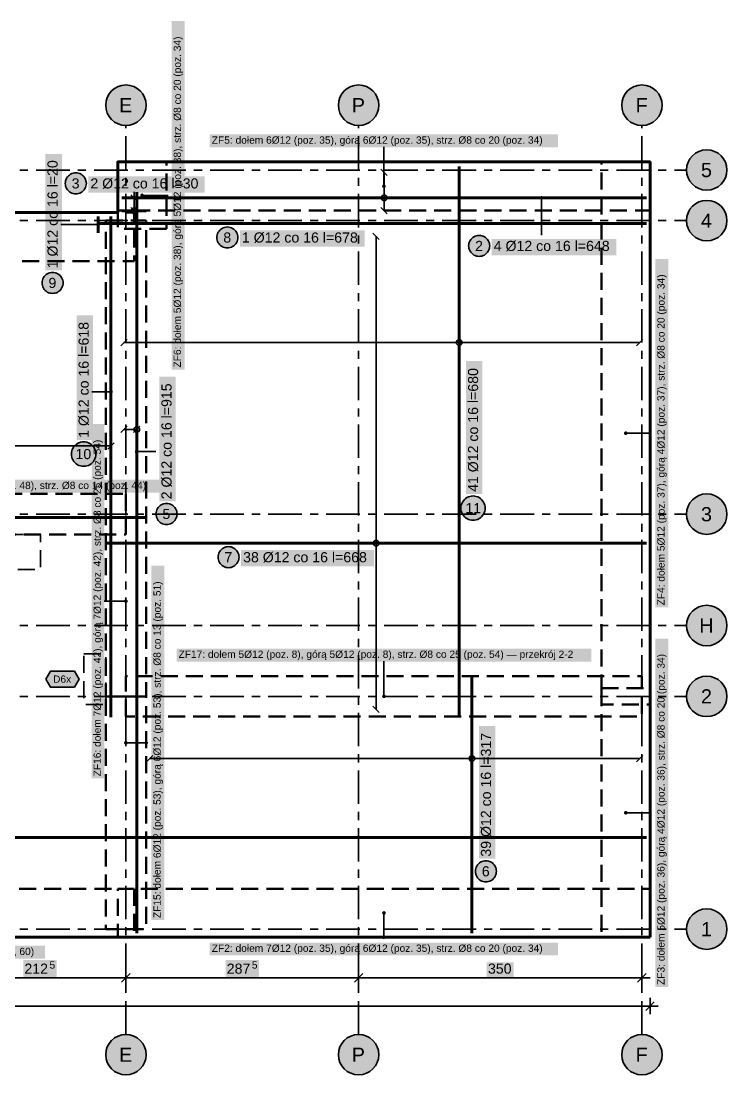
# Model space of a CAD drawing. Header units: metres. Extents: x -1.8 to 19.4, y -1.8 to 11.2.
# Drawn here: x 10.7 to 19.43, y -1.8 to 11.21 of the extents above; entities that cross this region are included whole.
import ezdxf

# ---------------------------------------------------------------- set-up
doc = ezdxf.new("R2010")
doc.units = ezdxf.units.M
doc.linetypes.add('KRESKOWA', pattern=[5.25, 4.2, -1.05])
doc.linetypes.add('PUNKTOWA', pattern=[10.5, 8.4, -1.05, 0, -1.05])
for name, color, linetype, lineweight in [('A-MASKA', 7, 'Continuous', 18), ('A-OPISY', 2, 'Continuous', 25), ('K-KONSTR', 7, 'Continuous', 50), ('K-OSIE', 1, 'PUNKTOWA', 25), ('K-WYMIARY', 1, 'Continuous', 25), ('K-ZBROJENIE', 1, 'Continuous', 100), ('K-ZBROJENIE-OPIS', 2, 'Continuous', 25)]:
    doc.layers.add(name, color=color, linetype=linetype, lineweight=lineweight)
doc.styles.add('PL_ARIAL', font='arial.ttf')

msp = doc.modelspace()

# ---------------------------------------------------------------- hatches: boundary and pattern name
at = {"layer": 'A-MASKA', "true_color": 0xffffff}
for points in [[(12.725, 6.911), (12.725, 11.214), (12.565, 11.214), (12.565, 6.911)], [(13.036, 9.655), (17.339, 9.655), (17.339, 9.815), (13.036, 9.815)], [(11.209, 8.136), (11.209, 9.574), (11.006, 9.574), (11.006, 8.136)], [(11.536, 9.095), (12.974, 9.095), (12.974, 9.297), (11.536, 9.297)], [(13.408, 8.427), (14.948, 8.427), (14.948, 8.629), (13.408, 8.629)], [(16.519, 8.323), (18.059, 8.323), (18.059, 8.525), (16.519, 8.525)], [(18.7, 3.973), (18.7, 8.277), (18.54, 8.277), (18.54, 3.973)], [(11.593, 6.042), (11.593, 7.582), (11.39, 7.582), (11.39, 6.042)], [(16.403, 5.375), (16.403, 7.015), (16.201, 7.015), (16.201, 5.375)], [(12.616, 5.283), (12.616, 6.822), (12.414, 6.822), (12.414, 5.283)], [(11.735, 1.862), (11.735, 6.238), (11.575, 6.238), (11.575, 1.862)], [(8.067, 5.39), (12.433, 5.39), (12.433, 5.55), (8.067, 5.55)], [(13.423, 4.479), (15.063, 4.479), (15.063, 4.681), (13.423, 4.681)], [(12.475, 0.112), (12.475, 4.488), (12.315, 4.488), (12.315, 0.112)], [(18.7, -0.714), (18.7, 3.589), (18.54, 3.589), (18.54, -0.714)], [(12.625, 3.305), (17.75, 3.305), (17.75, 3.465), (12.625, 3.465)], [(16.562, 0.87), (16.562, 2.51), (16.36, 2.51), (16.36, 0.87)], [(8.161, -0.365), (10.999, -0.365), (10.999, -0.205), (8.161, -0.205)], [(13.036, -0.325), (17.339, -0.325), (17.339, -0.165), (13.036, -0.165)], [(10.731, -0.592), (11.144, -0.592), (11.144, -0.382), (10.731, -0.382)], [(13.231, -0.592), (13.644, -0.592), (13.644, -0.382), (13.231, -0.382)], [(16.458, -0.592), (16.792, -0.592), (16.792, -0.41), (16.458, -0.41)]]:
    msp.add_hatch(color=7, dxfattribs=at).paths.add_polyline_path(points)
at = {"layer": 'A-OPISY', "true_color": 0x000000}
for points in [[(15.21, 9.175), (15.209, 9.181), (15.207, 9.186), (15.203, 9.191), (15.199, 9.194), (15.193, 9.197), (15.188, 9.198), (15.182, 9.197), (15.176, 9.194), (15.172, 9.191), (15.168, 9.186), (15.166, 9.181), (15.165, 9.175), (15.166, 9.169), (15.168, 9.164), (15.172, 9.159), (15.176, 9.156), (15.182, 9.153), (15.188, 9.152), (15.193, 9.153), (15.199, 9.156), (15.203, 9.159), (15.207, 9.164), (15.209, 9.169)], [(12.223, 9.062), (12.222, 9.068), (12.219, 9.074), (12.216, 9.078), (12.211, 9.082), (12.206, 9.084), (12.2, 9.085), (12.194, 9.084), (12.189, 9.082), (12.184, 9.078), (12.181, 9.074), (12.178, 9.068), (12.177, 9.062), (12.178, 9.057), (12.181, 9.051), (12.184, 9.047), (12.189, 9.043), (12.194, 9.041), (12.2, 9.04), (12.206, 9.041), (12.211, 9.043), (12.216, 9.047), (12.219, 9.051), (12.222, 9.057)], [(18.198, 6.125), (18.197, 6.131), (18.194, 6.136), (18.191, 6.141), (18.186, 6.144), (18.181, 6.147), (18.175, 6.147), (18.169, 6.147), (18.164, 6.144), (18.159, 6.141), (18.156, 6.136), (18.153, 6.131), (18.152, 6.125), (18.153, 6.119), (18.156, 6.114), (18.159, 6.109), (18.164, 6.106), (18.169, 6.103), (18.175, 6.103), (18.181, 6.103), (18.186, 6.106), (18.191, 6.109), (18.194, 6.114), (18.197, 6.119)], [(12.023, 4.05), (12.022, 4.056), (12.019, 4.061), (12.016, 4.066), (12.011, 4.069), (12.006, 4.072), (12, 4.072), (11.994, 4.072), (11.989, 4.069), (11.984, 4.066), (11.981, 4.061), (11.978, 4.056), (11.977, 4.05), (11.978, 4.044), (11.981, 4.039), (11.984, 4.034), (11.989, 4.031), (11.994, 4.028), (12, 4.027), (12.006, 4.028), (12.011, 4.031), (12.016, 4.034), (12.019, 4.039), (12.022, 4.044)], [(15.21, 2.875), (15.209, 2.881), (15.207, 2.886), (15.203, 2.891), (15.199, 2.894), (15.193, 2.897), (15.188, 2.897), (15.182, 2.897), (15.176, 2.894), (15.172, 2.891), (15.168, 2.886), (15.166, 2.881), (15.165, 2.875), (15.166, 2.869), (15.168, 2.864), (15.172, 2.859), (15.176, 2.856), (15.182, 2.853), (15.188, 2.853), (15.193, 2.853), (15.199, 2.856), (15.203, 2.859), (15.207, 2.864), (15.209, 2.869)], [(12.023, 2.3), (12.022, 2.306), (12.019, 2.311), (12.016, 2.316), (12.011, 2.319), (12.006, 2.322), (12, 2.322), (11.994, 2.322), (11.989, 2.319), (11.984, 2.316), (11.981, 2.311), (11.978, 2.306), (11.977, 2.3), (11.978, 2.294), (11.981, 2.289), (11.984, 2.284), (11.989, 2.281), (11.994, 2.278), (12, 2.277), (12.006, 2.278), (12.011, 2.281), (12.016, 2.284), (12.019, 2.289), (12.022, 2.294)], [(18.198, 1.438), (18.197, 1.443), (18.194, 1.449), (18.191, 1.453), (18.186, 1.457), (18.181, 1.459), (18.175, 1.46), (18.169, 1.459), (18.164, 1.457), (18.159, 1.453), (18.156, 1.449), (18.153, 1.443), (18.152, 1.438), (18.153, 1.432), (18.156, 1.426), (18.159, 1.422), (18.164, 1.418), (18.169, 1.416), (18.175, 1.415), (18.181, 1.416), (18.186, 1.418), (18.191, 1.422), (18.194, 1.426), (18.197, 1.432)], [(15.21, 0.2), (15.209, 0.206), (15.207, 0.211), (15.203, 0.216), (15.199, 0.219), (15.193, 0.222), (15.188, 0.223), (15.182, 0.222), (15.176, 0.219), (15.172, 0.216), (15.168, 0.211), (15.166, 0.206), (15.165, 0.2), (15.166, 0.194), (15.168, 0.189), (15.172, 0.184), (15.176, 0.181), (15.182, 0.178), (15.188, 0.178), (15.193, 0.178), (15.199, 0.181), (15.203, 0.184), (15.207, 0.189), (15.209, 0.194)]]:
    msp.add_hatch(color=7, dxfattribs=at).paths.add_polyline_path(points)
at = {"layer": 'K-OSIE', "true_color": 0xffffff}
for points in [[(12.25, 10.175), (12.248, 10.208), (12.241, 10.24), (12.231, 10.271), (12.217, 10.3), (12.198, 10.327), (12.177, 10.352), (12.152, 10.373), (12.125, 10.392), (12.096, 10.406), (12.065, 10.416), (12.033, 10.423), (12, 10.425), (11.967, 10.423), (11.935, 10.416), (11.904, 10.406), (11.875, 10.392), (11.848, 10.373), (11.823, 10.352), (11.802, 10.327), (11.783, 10.3), (11.769, 10.271), (11.759, 10.24), (11.752, 10.208), (11.75, 10.175), (11.752, 10.142), (11.759, 10.11), (11.769, 10.079), (11.783, 10.05), (11.802, 10.023), (11.823, 9.998), (11.848, 9.977), (11.875, 9.958), (11.904, 9.944), (11.935, 9.934), (11.967, 9.927), (12, 9.925), (12.033, 9.927), (12.065, 9.934), (12.096, 9.944), (12.125, 9.958), (12.152, 9.977), (12.177, 9.998), (12.198, 10.023), (12.217, 10.05), (12.231, 10.079), (12.241, 10.11), (12.248, 10.142)], [(15.125, 10.175), (15.123, 10.208), (15.116, 10.24), (15.106, 10.271), (15.092, 10.3), (15.073, 10.327), (15.052, 10.352), (15.027, 10.373), (15, 10.392), (14.971, 10.406), (14.94, 10.416), (14.908, 10.423), (14.875, 10.425), (14.842, 10.423), (14.81, 10.416), (14.779, 10.406), (14.75, 10.392), (14.723, 10.373), (14.698, 10.352), (14.677, 10.327), (14.658, 10.3), (14.644, 10.271), (14.634, 10.24), (14.627, 10.208), (14.625, 10.175), (14.627, 10.142), (14.634, 10.11), (14.644, 10.079), (14.658, 10.05), (14.677, 10.023), (14.698, 9.998), (14.723, 9.977), (14.75, 9.958), (14.779, 9.944), (14.81, 9.934), (14.842, 9.927), (14.875, 9.925), (14.908, 9.927), (14.94, 9.934), (14.971, 9.944), (15, 9.958), (15.027, 9.977), (15.052, 9.998), (15.073, 10.023), (15.092, 10.05), (15.106, 10.079), (15.116, 10.11), (15.123, 10.142)], [(18.625, 10.175), (18.623, 10.208), (18.616, 10.24), (18.606, 10.271), (18.592, 10.3), (18.573, 10.327), (18.552, 10.352), (18.527, 10.373), (18.5, 10.392), (18.471, 10.406), (18.44, 10.416), (18.408, 10.423), (18.375, 10.425), (18.342, 10.423), (18.31, 10.416), (18.279, 10.406), (18.25, 10.392), (18.223, 10.373), (18.198, 10.352), (18.177, 10.327), (18.158, 10.3), (18.144, 10.271), (18.134, 10.24), (18.127, 10.208), (18.125, 10.175), (18.127, 10.142), (18.134, 10.11), (18.144, 10.079), (18.158, 10.05), (18.177, 10.023), (18.198, 9.998), (18.223, 9.977), (18.25, 9.958), (18.279, 9.944), (18.31, 9.934), (18.342, 9.927), (18.375, 9.925), (18.408, 9.927), (18.44, 9.934), (18.471, 9.944), (18.5, 9.958), (18.527, 9.977), (18.552, 9.998), (18.573, 10.023), (18.592, 10.05), (18.606, 10.079), (18.616, 10.11), (18.623, 10.142)], [(19.425, 9.375), (19.423, 9.408), (19.416, 9.44), (19.406, 9.471), (19.392, 9.5), (19.373, 9.527), (19.352, 9.552), (19.327, 9.573), (19.3, 9.592), (19.271, 9.606), (19.24, 9.616), (19.208, 9.623), (19.175, 9.625), (19.142, 9.623), (19.11, 9.616), (19.079, 9.606), (19.05, 9.592), (19.023, 9.573), (18.998, 9.552), (18.977, 9.527), (18.958, 9.5), (18.944, 9.471), (18.934, 9.44), (18.927, 9.408), (18.925, 9.375), (18.927, 9.342), (18.934, 9.31), (18.944, 9.279), (18.958, 9.25), (18.977, 9.223), (18.998, 9.198), (19.023, 9.177), (19.05, 9.158), (19.079, 9.144), (19.11, 9.134), (19.142, 9.127), (19.175, 9.125), (19.208, 9.127), (19.24, 9.134), (19.271, 9.144), (19.3, 9.158), (19.327, 9.177), (19.352, 9.198), (19.373, 9.223), (19.392, 9.25), (19.406, 9.279), (19.416, 9.31), (19.423, 9.342)], [(19.425, 8.75), (19.423, 8.783), (19.416, 8.815), (19.406, 8.846), (19.392, 8.875), (19.373, 8.902), (19.352, 8.927), (19.327, 8.948), (19.3, 8.967), (19.271, 8.981), (19.24, 8.991), (19.208, 8.998), (19.175, 9), (19.142, 8.998), (19.11, 8.991), (19.079, 8.981), (19.05, 8.967), (19.023, 8.948), (18.998, 8.927), (18.977, 8.902), (18.958, 8.875), (18.944, 8.846), (18.934, 8.815), (18.927, 8.783), (18.925, 8.75), (18.927, 8.717), (18.934, 8.685), (18.944, 8.654), (18.958, 8.625), (18.977, 8.598), (18.998, 8.573), (19.023, 8.552), (19.05, 8.533), (19.079, 8.519), (19.11, 8.509), (19.142, 8.502), (19.175, 8.5), (19.208, 8.502), (19.24, 8.509), (19.271, 8.519), (19.3, 8.533), (19.327, 8.552), (19.352, 8.573), (19.373, 8.598), (19.392, 8.625), (19.406, 8.654), (19.416, 8.685), (19.423, 8.717)], [(19.425, 5.125), (19.423, 5.158), (19.416, 5.19), (19.406, 5.221), (19.392, 5.25), (19.373, 5.277), (19.352, 5.302), (19.327, 5.323), (19.3, 5.342), (19.271, 5.356), (19.24, 5.366), (19.208, 5.373), (19.175, 5.375), (19.142, 5.373), (19.11, 5.366), (19.079, 5.356), (19.05, 5.342), (19.023, 5.323), (18.998, 5.302), (18.977, 5.277), (18.958, 5.25), (18.944, 5.221), (18.934, 5.19), (18.927, 5.158), (18.925, 5.125), (18.927, 5.092), (18.934, 5.06), (18.944, 5.029), (18.958, 5), (18.977, 4.973), (18.998, 4.948), (19.023, 4.927), (19.05, 4.908), (19.079, 4.894), (19.11, 4.884), (19.142, 4.877), (19.175, 4.875), (19.208, 4.877), (19.24, 4.884), (19.271, 4.894), (19.3, 4.908), (19.327, 4.927), (19.352, 4.948), (19.373, 4.973), (19.392, 5), (19.406, 5.029), (19.416, 5.06), (19.423, 5.092)], [(19.425, 3.75), (19.423, 3.783), (19.416, 3.815), (19.406, 3.846), (19.392, 3.875), (19.373, 3.902), (19.352, 3.927), (19.327, 3.948), (19.3, 3.967), (19.271, 3.981), (19.24, 3.991), (19.208, 3.998), (19.175, 4), (19.142, 3.998), (19.11, 3.991), (19.079, 3.981), (19.05, 3.967), (19.023, 3.948), (18.998, 3.927), (18.977, 3.902), (18.958, 3.875), (18.944, 3.846), (18.934, 3.815), (18.927, 3.783), (18.925, 3.75), (18.927, 3.717), (18.934, 3.685), (18.944, 3.654), (18.958, 3.625), (18.977, 3.598), (18.998, 3.573), (19.023, 3.552), (19.05, 3.533), (19.079, 3.519), (19.11, 3.509), (19.142, 3.502), (19.175, 3.5), (19.208, 3.502), (19.24, 3.509), (19.271, 3.519), (19.3, 3.533), (19.327, 3.552), (19.352, 3.573), (19.373, 3.598), (19.392, 3.625), (19.406, 3.654), (19.416, 3.685), (19.423, 3.717)], [(19.425, 2.875), (19.423, 2.908), (19.416, 2.94), (19.406, 2.971), (19.392, 3), (19.373, 3.027), (19.352, 3.052), (19.327, 3.073), (19.3, 3.092), (19.271, 3.106), (19.24, 3.116), (19.208, 3.123), (19.175, 3.125), (19.142, 3.123), (19.11, 3.116), (19.079, 3.106), (19.05, 3.092), (19.023, 3.073), (18.998, 3.052), (18.977, 3.027), (18.958, 3), (18.944, 2.971), (18.934, 2.94), (18.927, 2.908), (18.925, 2.875), (18.927, 2.842), (18.934, 2.81), (18.944, 2.779), (18.958, 2.75), (18.977, 2.723), (18.998, 2.698), (19.023, 2.677), (19.05, 2.658), (19.079, 2.644), (19.11, 2.634), (19.142, 2.627), (19.175, 2.625), (19.208, 2.627), (19.24, 2.634), (19.271, 2.644), (19.3, 2.658), (19.327, 2.677), (19.352, 2.698), (19.373, 2.723), (19.392, 2.75), (19.406, 2.779), (19.416, 2.81), (19.423, 2.842)], [(19.425, 0), (19.423, 0.033), (19.416, 0.065), (19.406, 0.096), (19.392, 0.125), (19.373, 0.152), (19.352, 0.177), (19.327, 0.198), (19.3, 0.217), (19.271, 0.231), (19.24, 0.241), (19.208, 0.248), (19.175, 0.25), (19.142, 0.248), (19.11, 0.241), (19.079, 0.231), (19.05, 0.217), (19.023, 0.198), (18.998, 0.177), (18.977, 0.152), (18.958, 0.125), (18.944, 0.096), (18.934, 0.065), (18.927, 0.033), (18.925, 0), (18.927, -0.033), (18.934, -0.065), (18.944, -0.096), (18.958, -0.125), (18.977, -0.152), (18.998, -0.177), (19.023, -0.198), (19.05, -0.217), (19.079, -0.231), (19.11, -0.241), (19.142, -0.248), (19.175, -0.25), (19.208, -0.248), (19.24, -0.241), (19.271, -0.231), (19.3, -0.217), (19.327, -0.198), (19.352, -0.177), (19.373, -0.152), (19.392, -0.125), (19.406, -0.096), (19.416, -0.065), (19.423, -0.033)], [(12.25, -1.55), (12.248, -1.517), (12.241, -1.485), (12.231, -1.454), (12.217, -1.425), (12.198, -1.398), (12.177, -1.373), (12.152, -1.352), (12.125, -1.333), (12.096, -1.319), (12.065, -1.309), (12.033, -1.302), (12, -1.3), (11.967, -1.302), (11.935, -1.309), (11.904, -1.319), (11.875, -1.333), (11.848, -1.352), (11.823, -1.373), (11.802, -1.398), (11.783, -1.425), (11.769, -1.454), (11.759, -1.485), (11.752, -1.517), (11.75, -1.55), (11.752, -1.583), (11.759, -1.615), (11.769, -1.646), (11.783, -1.675), (11.802, -1.702), (11.823, -1.727), (11.848, -1.748), (11.875, -1.767), (11.904, -1.781), (11.935, -1.791), (11.967, -1.798), (12, -1.8), (12.033, -1.798), (12.065, -1.791), (12.096, -1.781), (12.125, -1.767), (12.152, -1.748), (12.177, -1.727), (12.198, -1.702), (12.217, -1.675), (12.231, -1.646), (12.241, -1.615), (12.248, -1.583)], [(15.125, -1.55), (15.123, -1.517), (15.116, -1.485), (15.106, -1.454), (15.092, -1.425), (15.073, -1.398), (15.052, -1.373), (15.027, -1.352), (15, -1.333), (14.971, -1.319), (14.94, -1.309), (14.908, -1.302), (14.875, -1.3), (14.842, -1.302), (14.81, -1.309), (14.779, -1.319), (14.75, -1.333), (14.723, -1.352), (14.698, -1.373), (14.677, -1.398), (14.658, -1.425), (14.644, -1.454), (14.634, -1.485), (14.627, -1.517), (14.625, -1.55), (14.627, -1.583), (14.634, -1.615), (14.644, -1.646), (14.658, -1.675), (14.677, -1.702), (14.698, -1.727), (14.723, -1.748), (14.75, -1.767), (14.779, -1.781), (14.81, -1.791), (14.842, -1.798), (14.875, -1.8), (14.908, -1.798), (14.94, -1.791), (14.971, -1.781), (15, -1.767), (15.027, -1.748), (15.052, -1.727), (15.073, -1.702), (15.092, -1.675), (15.106, -1.646), (15.116, -1.615), (15.123, -1.583)], [(18.625, -1.55), (18.623, -1.517), (18.616, -1.485), (18.606, -1.454), (18.592, -1.425), (18.573, -1.398), (18.552, -1.373), (18.527, -1.352), (18.5, -1.333), (18.471, -1.319), (18.44, -1.309), (18.408, -1.302), (18.375, -1.3), (18.342, -1.302), (18.31, -1.309), (18.279, -1.319), (18.25, -1.333), (18.223, -1.352), (18.198, -1.373), (18.177, -1.398), (18.158, -1.425), (18.144, -1.454), (18.134, -1.485), (18.127, -1.517), (18.125, -1.55), (18.127, -1.583), (18.134, -1.615), (18.144, -1.646), (18.158, -1.675), (18.177, -1.702), (18.198, -1.727), (18.223, -1.748), (18.25, -1.767), (18.279, -1.781), (18.31, -1.791), (18.342, -1.798), (18.375, -1.8), (18.408, -1.798), (18.44, -1.791), (18.471, -1.781), (18.5, -1.767), (18.527, -1.748), (18.552, -1.727), (18.573, -1.702), (18.592, -1.675), (18.606, -1.646), (18.616, -1.615), (18.623, -1.583)]]:
    msp.add_hatch(color=7, dxfattribs=at).paths.add_polyline_path(points)
at = {"layer": 'K-ZBROJENIE-OPIS', "true_color": 0xffffff}
for points in [[(11.511, 9.21), (11.509, 9.227), (11.506, 9.243), (11.501, 9.26), (11.493, 9.275), (11.484, 9.289), (11.472, 9.302), (11.46, 9.313), (11.446, 9.322), (11.43, 9.33), (11.414, 9.335), (11.398, 9.339), (11.381, 9.34), (11.364, 9.339), (11.347, 9.335), (11.331, 9.33), (11.316, 9.322), (11.301, 9.313), (11.289, 9.302), (11.277, 9.289), (11.268, 9.275), (11.26, 9.26), (11.255, 9.243), (11.252, 9.227), (11.251, 9.21), (11.252, 9.193), (11.255, 9.176), (11.26, 9.16), (11.268, 9.145), (11.277, 9.131), (11.289, 9.118), (11.301, 9.107), (11.316, 9.097), (11.331, 9.09), (11.347, 9.084), (11.364, 9.081), (11.381, 9.08), (11.398, 9.081), (11.414, 9.084), (11.43, 9.09), (11.446, 9.097), (11.46, 9.107), (11.472, 9.118), (11.484, 9.131), (11.493, 9.145), (11.501, 9.16), (11.506, 9.176), (11.509, 9.193)], [(13.383, 8.542), (13.382, 8.559), (13.379, 8.576), (13.373, 8.592), (13.366, 8.607), (13.356, 8.621), (13.345, 8.634), (13.332, 8.645), (13.318, 8.654), (13.303, 8.662), (13.287, 8.667), (13.27, 8.671), (13.253, 8.672), (13.236, 8.671), (13.219, 8.667), (13.203, 8.662), (13.188, 8.654), (13.174, 8.645), (13.161, 8.634), (13.15, 8.621), (13.14, 8.607), (13.133, 8.592), (13.127, 8.576), (13.124, 8.559), (13.123, 8.542), (13.124, 8.525), (13.127, 8.508), (13.133, 8.492), (13.14, 8.477), (13.15, 8.463), (13.161, 8.45), (13.174, 8.439), (13.188, 8.429), (13.203, 8.422), (13.219, 8.416), (13.236, 8.413), (13.253, 8.412), (13.27, 8.413), (13.287, 8.416), (13.303, 8.422), (13.318, 8.429), (13.332, 8.439), (13.345, 8.45), (13.356, 8.463), (13.366, 8.477), (13.373, 8.492), (13.379, 8.508), (13.382, 8.525)], [(16.494, 8.438), (16.493, 8.455), (16.49, 8.471), (16.484, 8.487), (16.477, 8.503), (16.467, 8.517), (16.456, 8.53), (16.443, 8.541), (16.429, 8.55), (16.414, 8.558), (16.398, 8.563), (16.381, 8.567), (16.364, 8.568), (16.347, 8.567), (16.33, 8.563), (16.314, 8.558), (16.299, 8.55), (16.285, 8.541), (16.272, 8.53), (16.261, 8.517), (16.251, 8.503), (16.244, 8.487), (16.238, 8.471), (16.235, 8.455), (16.234, 8.438), (16.235, 8.421), (16.238, 8.404), (16.244, 8.388), (16.251, 8.373), (16.261, 8.359), (16.272, 8.346), (16.285, 8.335), (16.299, 8.325), (16.314, 8.318), (16.33, 8.312), (16.347, 8.309), (16.364, 8.308), (16.381, 8.309), (16.398, 8.312), (16.414, 8.318), (16.429, 8.325), (16.443, 8.335), (16.456, 8.346), (16.467, 8.359), (16.477, 8.373), (16.484, 8.388), (16.49, 8.404), (16.493, 8.421)], [(11.224, 7.981), (11.223, 7.998), (11.219, 8.014), (11.214, 8.03), (11.206, 8.046), (11.197, 8.06), (11.186, 8.072), (11.173, 8.084), (11.159, 8.093), (11.143, 8.101), (11.127, 8.106), (11.111, 8.109), (11.094, 8.111), (11.077, 8.109), (11.06, 8.106), (11.044, 8.101), (11.029, 8.093), (11.015, 8.084), (11.002, 8.072), (10.991, 8.06), (10.981, 8.046), (10.974, 8.03), (10.968, 8.014), (10.965, 7.998), (10.964, 7.981), (10.965, 7.964), (10.968, 7.947), (10.974, 7.931), (10.981, 7.916), (10.991, 7.901), (11.002, 7.889), (11.015, 7.877), (11.029, 7.868), (11.044, 7.86), (11.06, 7.855), (11.077, 7.852), (11.094, 7.851), (11.111, 7.852), (11.127, 7.855), (11.143, 7.86), (11.159, 7.868), (11.173, 7.877), (11.186, 7.889), (11.197, 7.901), (11.206, 7.916), (11.214, 7.931), (11.219, 7.947), (11.223, 7.964)], [(11.629, 5.867), (11.628, 5.887), (11.624, 5.906), (11.617, 5.925), (11.609, 5.943), (11.598, 5.959), (11.585, 5.974), (11.57, 5.987), (11.553, 5.998), (11.536, 6.007), (11.517, 6.013), (11.498, 6.017), (11.478, 6.018), (11.458, 6.017), (11.439, 6.013), (11.42, 6.007), (11.402, 5.998), (11.386, 5.987), (11.371, 5.974), (11.358, 5.959), (11.347, 5.943), (11.338, 5.925), (11.332, 5.906), (11.328, 5.887), (11.327, 5.867), (11.328, 5.847), (11.332, 5.828), (11.338, 5.809), (11.347, 5.792), (11.358, 5.775), (11.371, 5.76), (11.386, 5.747), (11.402, 5.736), (11.42, 5.727), (11.439, 5.721), (11.458, 5.717), (11.478, 5.716), (11.498, 5.717), (11.517, 5.721), (11.536, 5.727), (11.553, 5.736), (11.57, 5.747), (11.585, 5.76), (11.598, 5.775), (11.609, 5.792), (11.617, 5.809), (11.624, 5.828), (11.628, 5.847)], [(16.438, 5.2), (16.437, 5.219), (16.433, 5.238), (16.427, 5.257), (16.418, 5.275), (16.407, 5.291), (16.394, 5.306), (16.379, 5.319), (16.363, 5.329), (16.346, 5.338), (16.327, 5.344), (16.308, 5.348), (16.288, 5.35), (16.269, 5.348), (16.249, 5.344), (16.231, 5.338), (16.213, 5.329), (16.197, 5.319), (16.182, 5.306), (16.169, 5.291), (16.158, 5.275), (16.15, 5.257), (16.143, 5.238), (16.139, 5.219), (16.138, 5.2), (16.139, 5.18), (16.143, 5.161), (16.15, 5.142), (16.158, 5.125), (16.169, 5.108), (16.182, 5.093), (16.197, 5.081), (16.213, 5.07), (16.231, 5.061), (16.249, 5.055), (16.269, 5.051), (16.288, 5.05), (16.308, 5.051), (16.327, 5.055), (16.346, 5.061), (16.363, 5.07), (16.379, 5.081), (16.394, 5.093), (16.407, 5.108), (16.418, 5.125), (16.427, 5.142), (16.433, 5.161), (16.437, 5.18)], [(12.631, 5.128), (12.63, 5.145), (12.627, 5.161), (12.622, 5.177), (12.614, 5.193), (12.605, 5.207), (12.593, 5.219), (12.581, 5.231), (12.566, 5.24), (12.551, 5.248), (12.535, 5.253), (12.518, 5.256), (12.501, 5.258), (12.484, 5.256), (12.468, 5.253), (12.452, 5.248), (12.436, 5.24), (12.422, 5.231), (12.41, 5.219), (12.398, 5.207), (12.389, 5.193), (12.381, 5.177), (12.376, 5.161), (12.373, 5.145), (12.371, 5.128), (12.373, 5.111), (12.376, 5.094), (12.381, 5.078), (12.389, 5.063), (12.398, 5.048), (12.41, 5.036), (12.422, 5.024), (12.436, 5.015), (12.452, 5.007), (12.468, 5.002), (12.484, 4.999), (12.501, 4.998), (12.518, 4.999), (12.535, 5.002), (12.551, 5.007), (12.566, 5.015), (12.581, 5.024), (12.593, 5.036), (12.605, 5.048), (12.614, 5.063), (12.622, 5.078), (12.627, 5.094), (12.63, 5.111)], [(13.398, 4.594), (13.396, 4.611), (13.393, 4.628), (13.388, 4.644), (13.38, 4.659), (13.371, 4.673), (13.359, 4.686), (13.347, 4.697), (13.333, 4.707), (13.317, 4.714), (13.301, 4.72), (13.284, 4.723), (13.268, 4.724), (13.251, 4.723), (13.234, 4.72), (13.218, 4.714), (13.203, 4.707), (13.188, 4.697), (13.176, 4.686), (13.164, 4.673), (13.155, 4.659), (13.147, 4.644), (13.142, 4.628), (13.139, 4.611), (13.138, 4.594), (13.139, 4.577), (13.142, 4.56), (13.147, 4.544), (13.155, 4.529), (13.164, 4.515), (13.176, 4.502), (13.188, 4.491), (13.203, 4.481), (13.218, 4.474), (13.234, 4.468), (13.251, 4.465), (13.268, 4.464), (13.284, 4.465), (13.301, 4.468), (13.317, 4.474), (13.333, 4.481), (13.347, 4.491), (13.359, 4.502), (13.371, 4.515), (13.38, 4.529), (13.388, 4.544), (13.393, 4.56), (13.396, 4.577)], [(11.01, 3.088), (11.068, 3.185), (11.364, 3.185), (11.422, 3.088), (11.364, 2.99), (11.068, 2.99)], [(16.577, 0.715), (16.576, 0.731), (16.573, 0.748), (16.567, 0.764), (16.56, 0.78), (16.551, 0.794), (16.539, 0.806), (16.527, 0.818), (16.512, 0.827), (16.497, 0.835), (16.481, 0.84), (16.464, 0.843), (16.447, 0.845), (16.43, 0.843), (16.414, 0.84), (16.398, 0.835), (16.382, 0.827), (16.368, 0.818), (16.355, 0.806), (16.344, 0.794), (16.335, 0.78), (16.327, 0.764), (16.322, 0.748), (16.319, 0.731), (16.317, 0.715), (16.319, 0.698), (16.322, 0.681), (16.327, 0.665), (16.335, 0.65), (16.344, 0.635), (16.355, 0.623), (16.368, 0.611), (16.382, 0.602), (16.398, 0.594), (16.414, 0.589), (16.43, 0.586), (16.447, 0.585), (16.464, 0.586), (16.481, 0.589), (16.497, 0.594), (16.512, 0.602), (16.527, 0.611), (16.539, 0.623), (16.551, 0.635), (16.56, 0.65), (16.567, 0.665), (16.573, 0.681), (16.576, 0.698)]]:
    msp.add_hatch(color=7, dxfattribs=at).paths.add_polyline_path(points)
at = {"layer": 'K-ZBROJENIE-OPIS', "true_color": 0x000000}
for points in [[(17.157, 9.03), (17.156, 9.036), (17.153, 9.041), (17.15, 9.046), (17.145, 9.05), (17.14, 9.052), (17.134, 9.053), (17.128, 9.052), (17.123, 9.05), (17.118, 9.046), (17.115, 9.041), (17.112, 9.036), (17.111, 9.03), (17.112, 9.024), (17.115, 9.019), (17.118, 9.014), (17.123, 9.011), (17.128, 9.008), (17.134, 9.008), (17.14, 9.008), (17.145, 9.011), (17.15, 9.014), (17.153, 9.019), (17.156, 9.024)], [(12.123, 8.872), (12.122, 8.878), (12.119, 8.884), (12.116, 8.888), (12.111, 8.892), (12.106, 8.894), (12.1, 8.895), (12.094, 8.894), (12.089, 8.892), (12.084, 8.888), (12.081, 8.884), (12.078, 8.878), (12.077, 8.872), (12.078, 8.866), (12.081, 8.861), (12.084, 8.856), (12.089, 8.853), (12.094, 8.851), (12.1, 8.85), (12.106, 8.851), (12.111, 8.853), (12.116, 8.856), (12.119, 8.861), (12.122, 8.866)], [(11.679, 8.7), (11.678, 8.706), (11.676, 8.711), (11.672, 8.716), (11.667, 8.719), (11.662, 8.722), (11.656, 8.723), (11.65, 8.722), (11.645, 8.719), (11.64, 8.716), (11.637, 8.711), (11.634, 8.706), (11.634, 8.7), (11.634, 8.694), (11.637, 8.689), (11.64, 8.684), (11.645, 8.681), (11.65, 8.678), (11.656, 8.677), (11.662, 8.678), (11.667, 8.681), (11.672, 8.684), (11.676, 8.689), (11.678, 8.694)], [(11.838, 6.637), (11.837, 6.643), (11.835, 6.648), (11.831, 6.653), (11.827, 6.656), (11.821, 6.659), (11.815, 6.66), (11.81, 6.659), (11.804, 6.656), (11.799, 6.653), (11.796, 6.648), (11.794, 6.643), (11.793, 6.637), (11.794, 6.631), (11.796, 6.626), (11.799, 6.621), (11.804, 6.618), (11.81, 6.615), (11.815, 6.615), (11.821, 6.615), (11.827, 6.618), (11.831, 6.621), (11.835, 6.626), (11.837, 6.631)], [(12.156, 5.897), (12.156, 5.903), (12.153, 5.909), (12.15, 5.913), (12.145, 5.917), (12.14, 5.919), (12.134, 5.92), (12.128, 5.919), (12.123, 5.917), (12.118, 5.913), (12.114, 5.909), (12.112, 5.903), (12.111, 5.897), (12.112, 5.892), (12.114, 5.886), (12.118, 5.882), (12.123, 5.878), (12.128, 5.876), (12.134, 5.875), (12.14, 5.876), (12.145, 5.878), (12.15, 5.882), (12.153, 5.886), (12.156, 5.892)]]:
    msp.add_hatch(color=7, dxfattribs=at).paths.add_polyline_path(points)

# ---------------------------------------------------------------- linework, layer by layer
at = {"layer": 'A-OPISY', "lineweight": 35, "ltscale": 0.05}
for points in [[(15.188, 9.175), (15.188, 9.66)], [(12.2, 9.062), (12.52, 9.062)], [(18.175, 6.125), (18.495, 6.125)], [(12, 4.05), (11.73, 4.05)], [(15.188, 2.875), (15.188, 3.31)], [(12, 2.3), (12.27, 2.3)], [(18.175, 1.438), (18.495, 1.438)], [(15.188, 0.2), (15.188, -0.12)]]:
    msp.add_lwpolyline(points, dxfattribs=at)
at = {"layer": 'K-KONSTR', "lineweight": 70, "ltscale": 0.05}
msp.add_lwpolyline([(18.475, -0.1), (-0.1, -0.1), (-0.1, 8.85), (11.9, 8.85), (11.9, 9.475), (18.475, 9.475)], close=True, dxfattribs=at)
at = {"layer": 'K-KONSTR', "linetype": 'KRESKOWA', "lineweight": 50, "ltscale": 0.05, "flags": 128}
for points in [[(11.9, 8.875), (11.9, 9.475), (18.475, 9.475), (18.475, 8.875)], [(12.5, 8.65), (11.9, 8.65), (11.9, 9.475), (12.5, 9.475)], [(17.875, 9.475), (18.475, 9.475), (18.475, 2.775), (17.875, 2.775)], [(-0.1, 8.25), (-0.1, 8.85), (12.1, 8.85), (12.1, 8.25)], [(11.75, 8.75), (12.25, 8.75), (12.25, 2.875), (11.75, 2.875)], [(12, 5.375), (12, 4.875), (8.5, 4.875), (8.5, 5.375)], [(12, 2.625), (12, 3.125), (18.375, 3.125), (18.375, 2.625)], [(11.75, 2.875), (12.25, 2.875), (12.25, 0), (11.75, 0)], [(17.875, 2.975), (18.475, 2.975), (18.475, -0.1), (17.875, -0.1)], [(12.1, 0.5), (12.1, -0.1), (-0.1, -0.1), (-0.1, 0.5)], [(18.475, 0.5), (18.475, -0.1), (11.9, -0.1), (11.9, 0.5)]]:
    msp.add_lwpolyline(points, close=True, dxfattribs=at)
at = {"layer": 'K-OSIE', "linetype": 'PUNKTOWA', "lineweight": 35, "ltscale": 0.049039, "flags": 128}
for points in [[(12, -1.3), (12, 9.925)], [(14.875, -1.3), (14.875, 9.925)], [(18.375, -1.3), (18.375, 9.925)]]:
    msp.add_lwpolyline(points, dxfattribs=at)
at = {"layer": 'K-OSIE', "linetype": 'PUNKTOWA', "lineweight": 35, "ltscale": 0.049644, "flags": 128}
for points in [[(-1.3, 9.375), (18.925, 9.375)], [(-1.3, 8.75), (18.925, 8.75)], [(-1.3, 5.125), (18.925, 5.125)], [(-1.3, 3.75), (18.925, 3.75)], [(-1.3, 2.875), (18.925, 2.875)], [(-1.3, 0), (18.925, 0)]]:
    msp.add_lwpolyline(points, dxfattribs=at)
at = {"layer": 'K-OSIE', "linetype": 'Continuous', "lineweight": 35, "ltscale": 0.05}
for centre in [(12, 10.175), (14.875, 10.175), (18.375, 10.175), (19.175, 9.375), (19.175, 8.75), (19.175, 5.125), (19.175, 3.75), (19.175, 2.875), (19.175, 0), (12, -1.55), (14.875, -1.55), (18.375, -1.55)]:
    msp.add_circle(centre, 0.25, dxfattribs=at)
at = {"layer": 'K-WYMIARY', "lineweight": 35, "ltscale": 0.05}
for points in [[(12, -0.5), (12, -0.7)], [(14.875, -0.5), (14.875, -0.7)], [(18.375, -0.5), (18.375, -0.7)], [(-0.1, -0.6), (18.475, -0.6)], [(11.947, -0.653), (12.053, -0.547)], [(14.822, -0.653), (14.928, -0.547)], [(18.322, -0.653), (18.428, -0.547)], [(18.422, -1.003), (18.528, -0.897)], [(18.475, -0.85), (18.475, -1.05)], [(-0.2, -0.95), (18.575, -0.95)]]:
    msp.add_lwpolyline(points, dxfattribs=at)
at = {"layer": 'K-ZBROJENIE', "lineweight": 70, "ltscale": 0.05}
for points in [[(16.116, 2.62), (16.116, 9.42)], [(11.95, 9.03), (18.43, 9.03)], [(12.134, -0.05), (12.134, 9.1)], [(11.95, 8.872), (12.25, 8.872)], [(11.656, 8.6), (11.656, 8.8)], [(11.815, 2.62), (11.815, 8.8)], [(11.65, 8.714), (18.43, 8.714)], [(-0.05, 5.082), (12.25, 5.082)], [(11.75, 4.766), (18.43, 4.766)], [(16.275, -0.05), (16.275, 3.12)], [(-0.05, 1.134), (18.43, 1.134)]]:
    msp.add_lwpolyline(points, dxfattribs=at)
at = {"layer": 'K-ZBROJENIE-OPIS', "lineweight": 35, "ltscale": 0.05}
for points in [[(15.229, 9.307), (15.151, 9.385)], [(15.19, 8.872), (15.19, 9.346)], [(12.139, 8.991), (12.061, 9.069)], [(12.1, 8.872), (12.1, 9.107)], [(12.1, 8.872), (12.1, 9.03)], [(17.134, 9.03), (17.134, 8.57)], [(12.139, 8.833), (12.061, 8.911)], [(15.229, 8.833), (15.151, 8.911)], [(11.656, 8.7), (11.196, 8.7)], [(15.129, 8.518), (15.051, 8.595)], [(15.09, 2.714), (15.09, 8.556)], [(11.936, 7.205), (12.014, 7.283)], [(11.975, 7.244), (18.345, 7.244)], [(18.306, 7.205), (18.384, 7.283)], [(11.815, 6.637), (11.58, 6.637)], [(11.936, 6.133), (12.014, 6.211)], [(11.975, 6.172), (12.134, 6.172)], [(12.095, 6.133), (12.173, 6.211)], [(11.777, 5.929), (11.854, 6.007)], [(0.03, 5.968), (11.815, 5.968)], [(12.134, 5.897), (12.369, 5.897)], [(15.129, 2.675), (15.051, 2.752)], [(12.254, 2.067), (12.332, 2.144)], [(12.293, 2.106), (18.345, 2.106)], [(18.306, 2.067), (18.384, 2.144)]]:
    msp.add_lwpolyline(points, dxfattribs=at)
for points in [[(11.511, 9.21), (11.509, 9.227), (11.506, 9.243), (11.501, 9.26), (11.493, 9.275), (11.484, 9.289), (11.472, 9.302), (11.46, 9.313), (11.446, 9.322), (11.43, 9.33), (11.414, 9.335), (11.398, 9.339), (11.381, 9.34), (11.364, 9.339), (11.347, 9.335), (11.331, 9.33), (11.316, 9.322), (11.301, 9.313), (11.289, 9.302), (11.277, 9.289), (11.268, 9.275), (11.26, 9.26), (11.255, 9.243), (11.252, 9.227), (11.251, 9.21), (11.252, 9.193), (11.255, 9.176), (11.26, 9.16), (11.268, 9.145), (11.277, 9.131), (11.289, 9.118), (11.301, 9.107), (11.316, 9.097), (11.331, 9.09), (11.347, 9.084), (11.364, 9.081), (11.381, 9.08), (11.398, 9.081), (11.414, 9.084), (11.43, 9.09), (11.446, 9.097), (11.46, 9.107), (11.472, 9.118), (11.484, 9.131), (11.493, 9.145), (11.501, 9.16), (11.506, 9.176), (11.509, 9.193)], [(13.383, 8.542), (13.382, 8.559), (13.379, 8.576), (13.373, 8.592), (13.366, 8.607), (13.356, 8.621), (13.345, 8.634), (13.332, 8.645), (13.318, 8.654), (13.303, 8.662), (13.287, 8.667), (13.27, 8.671), (13.253, 8.672), (13.236, 8.671), (13.219, 8.667), (13.203, 8.662), (13.188, 8.654), (13.174, 8.645), (13.161, 8.634), (13.15, 8.621), (13.14, 8.607), (13.133, 8.592), (13.127, 8.576), (13.124, 8.559), (13.123, 8.542), (13.124, 8.525), (13.127, 8.508), (13.133, 8.492), (13.14, 8.477), (13.15, 8.463), (13.161, 8.45), (13.174, 8.439), (13.188, 8.429), (13.203, 8.422), (13.219, 8.416), (13.236, 8.413), (13.253, 8.412), (13.27, 8.413), (13.287, 8.416), (13.303, 8.422), (13.318, 8.429), (13.332, 8.439), (13.345, 8.45), (13.356, 8.463), (13.366, 8.477), (13.373, 8.492), (13.379, 8.508), (13.382, 8.525)], [(16.494, 8.438), (16.493, 8.455), (16.49, 8.471), (16.484, 8.487), (16.477, 8.503), (16.467, 8.517), (16.456, 8.53), (16.443, 8.541), (16.429, 8.55), (16.414, 8.558), (16.398, 8.563), (16.381, 8.567), (16.364, 8.568), (16.347, 8.567), (16.33, 8.563), (16.314, 8.558), (16.299, 8.55), (16.285, 8.541), (16.272, 8.53), (16.261, 8.517), (16.251, 8.503), (16.244, 8.487), (16.238, 8.471), (16.235, 8.455), (16.234, 8.438), (16.235, 8.421), (16.238, 8.404), (16.244, 8.388), (16.251, 8.373), (16.261, 8.359), (16.272, 8.346), (16.285, 8.335), (16.299, 8.325), (16.314, 8.318), (16.33, 8.312), (16.347, 8.309), (16.364, 8.308), (16.381, 8.309), (16.398, 8.312), (16.414, 8.318), (16.429, 8.325), (16.443, 8.335), (16.456, 8.346), (16.467, 8.359), (16.477, 8.373), (16.484, 8.388), (16.49, 8.404), (16.493, 8.421)], [(11.224, 7.981), (11.223, 7.998), (11.219, 8.014), (11.214, 8.03), (11.206, 8.046), (11.197, 8.06), (11.186, 8.072), (11.173, 8.084), (11.159, 8.093), (11.143, 8.101), (11.127, 8.106), (11.111, 8.109), (11.094, 8.111), (11.077, 8.109), (11.06, 8.106), (11.044, 8.101), (11.029, 8.093), (11.015, 8.084), (11.002, 8.072), (10.991, 8.06), (10.981, 8.046), (10.974, 8.03), (10.968, 8.014), (10.965, 7.998), (10.964, 7.981), (10.965, 7.964), (10.968, 7.947), (10.974, 7.931), (10.981, 7.916), (10.991, 7.901), (11.002, 7.889), (11.015, 7.877), (11.029, 7.868), (11.044, 7.86), (11.06, 7.855), (11.077, 7.852), (11.094, 7.851), (11.111, 7.852), (11.127, 7.855), (11.143, 7.86), (11.159, 7.868), (11.173, 7.877), (11.186, 7.889), (11.197, 7.901), (11.206, 7.916), (11.214, 7.931), (11.219, 7.947), (11.223, 7.964)], [(11.629, 5.867), (11.628, 5.887), (11.624, 5.906), (11.617, 5.925), (11.609, 5.943), (11.598, 5.959), (11.585, 5.974), (11.57, 5.987), (11.553, 5.998), (11.536, 6.007), (11.517, 6.013), (11.498, 6.017), (11.478, 6.018), (11.458, 6.017), (11.439, 6.013), (11.42, 6.007), (11.402, 5.998), (11.386, 5.987), (11.371, 5.974), (11.358, 5.959), (11.347, 5.943), (11.338, 5.925), (11.332, 5.906), (11.328, 5.887), (11.327, 5.867), (11.328, 5.847), (11.332, 5.828), (11.338, 5.809), (11.347, 5.792), (11.358, 5.775), (11.371, 5.76), (11.386, 5.747), (11.402, 5.736), (11.42, 5.727), (11.439, 5.721), (11.458, 5.717), (11.478, 5.716), (11.498, 5.717), (11.517, 5.721), (11.536, 5.727), (11.553, 5.736), (11.57, 5.747), (11.585, 5.76), (11.598, 5.775), (11.609, 5.792), (11.617, 5.809), (11.624, 5.828), (11.628, 5.847)], [(16.438, 5.2), (16.437, 5.219), (16.433, 5.238), (16.427, 5.257), (16.418, 5.275), (16.407, 5.291), (16.394, 5.306), (16.379, 5.319), (16.363, 5.329), (16.346, 5.338), (16.327, 5.344), (16.308, 5.348), (16.288, 5.35), (16.269, 5.348), (16.249, 5.344), (16.231, 5.338), (16.213, 5.329), (16.197, 5.319), (16.182, 5.306), (16.169, 5.291), (16.158, 5.275), (16.15, 5.257), (16.143, 5.238), (16.139, 5.219), (16.138, 5.2), (16.139, 5.18), (16.143, 5.161), (16.15, 5.142), (16.158, 5.125), (16.169, 5.108), (16.182, 5.093), (16.197, 5.081), (16.213, 5.07), (16.231, 5.061), (16.249, 5.055), (16.269, 5.051), (16.288, 5.05), (16.308, 5.051), (16.327, 5.055), (16.346, 5.061), (16.363, 5.07), (16.379, 5.081), (16.394, 5.093), (16.407, 5.108), (16.418, 5.125), (16.427, 5.142), (16.433, 5.161), (16.437, 5.18)], [(12.631, 5.128), (12.63, 5.145), (12.627, 5.161), (12.622, 5.177), (12.614, 5.193), (12.605, 5.207), (12.593, 5.219), (12.581, 5.231), (12.566, 5.24), (12.551, 5.248), (12.535, 5.253), (12.518, 5.256), (12.501, 5.258), (12.484, 5.256), (12.468, 5.253), (12.452, 5.248), (12.436, 5.24), (12.422, 5.231), (12.41, 5.219), (12.398, 5.207), (12.389, 5.193), (12.381, 5.177), (12.376, 5.161), (12.373, 5.145), (12.371, 5.128), (12.373, 5.111), (12.376, 5.094), (12.381, 5.078), (12.389, 5.063), (12.398, 5.048), (12.41, 5.036), (12.422, 5.024), (12.436, 5.015), (12.452, 5.007), (12.468, 5.002), (12.484, 4.999), (12.501, 4.998), (12.518, 4.999), (12.535, 5.002), (12.551, 5.007), (12.566, 5.015), (12.581, 5.024), (12.593, 5.036), (12.605, 5.048), (12.614, 5.063), (12.622, 5.078), (12.627, 5.094), (12.63, 5.111)], [(13.398, 4.594), (13.396, 4.611), (13.393, 4.628), (13.388, 4.644), (13.38, 4.659), (13.371, 4.673), (13.359, 4.686), (13.347, 4.697), (13.333, 4.707), (13.317, 4.714), (13.301, 4.72), (13.284, 4.723), (13.268, 4.724), (13.251, 4.723), (13.234, 4.72), (13.218, 4.714), (13.203, 4.707), (13.188, 4.697), (13.176, 4.686), (13.164, 4.673), (13.155, 4.659), (13.147, 4.644), (13.142, 4.628), (13.139, 4.611), (13.138, 4.594), (13.139, 4.577), (13.142, 4.56), (13.147, 4.544), (13.155, 4.529), (13.164, 4.515), (13.176, 4.502), (13.188, 4.491), (13.203, 4.481), (13.218, 4.474), (13.234, 4.468), (13.251, 4.465), (13.268, 4.464), (13.284, 4.465), (13.301, 4.468), (13.317, 4.474), (13.333, 4.481), (13.347, 4.491), (13.359, 4.502), (13.371, 4.515), (13.38, 4.529), (13.388, 4.544), (13.393, 4.56), (13.396, 4.577)], [(11.01, 3.088), (11.068, 3.185), (11.364, 3.185), (11.422, 3.088), (11.364, 2.99), (11.068, 2.99)], [(16.577, 0.715), (16.576, 0.731), (16.573, 0.748), (16.567, 0.764), (16.56, 0.78), (16.551, 0.794), (16.539, 0.806), (16.527, 0.818), (16.512, 0.827), (16.497, 0.835), (16.481, 0.84), (16.464, 0.843), (16.447, 0.845), (16.43, 0.843), (16.414, 0.84), (16.398, 0.835), (16.382, 0.827), (16.368, 0.818), (16.355, 0.806), (16.344, 0.794), (16.335, 0.78), (16.327, 0.764), (16.322, 0.748), (16.319, 0.731), (16.317, 0.715), (16.319, 0.698), (16.322, 0.681), (16.327, 0.665), (16.335, 0.65), (16.344, 0.635), (16.355, 0.623), (16.368, 0.611), (16.382, 0.602), (16.398, 0.594), (16.414, 0.589), (16.43, 0.586), (16.447, 0.585), (16.464, 0.586), (16.481, 0.589), (16.497, 0.594), (16.512, 0.602), (16.527, 0.611), (16.539, 0.623), (16.551, 0.635), (16.56, 0.65), (16.567, 0.665), (16.573, 0.681), (16.576, 0.698)]]:
    msp.add_lwpolyline(points, close=True, dxfattribs=at)
at = {"layer": 'K-ZBROJENIE-OPIS', "linetype": 'KRESKOWA', "lineweight": 35, "ltscale": 0.05, "flags": 128}
for points in [[(3.298, 3.675), (3.298, 3.95), (2.705, 3.95), (2.705, 4.225), (7, 4.225), (7, 4.442), (7.19, 4.442), (7.19, 4.875), (10.946, 4.875), (10.946, 4.442), (10.411, 4.442), (10.411, 4.225), (8.25, 4.225), (8.25, 3.95), (7.455, 3.95), (7.455, 3.675)], [(11.482, 3.4), (11.75, 3.4), (11.75, 2.775), (11.482, 2.775)]]:
    msp.add_lwpolyline(points, close=True, dxfattribs=at)
at = {"layer": 'K-ZBROJENIE-OPIS', "lineweight": 35, "ltscale": 0.05}
for centre in [(15.19, 9.03), (12.1, 8.872), (16.116, 7.244), (12.134, 6.172), (15.09, 4.766), (16.275, 2.106)]:
    msp.add_circle(centre, 0.035, dxfattribs=at)

# ---------------------------------------------------------------- texts
at = {"layer": 'A-OPISY', "style": 'PL_ARIAL'}
for s, p in [('ZF6: dołem 5Ø12 (poz. 38), górą 5Ø12 (poz. 38), strz. Ø8 co 20 (poz. 34)', (12.68, 6.936)), ('ZF4: dołem 5Ø12 (poz. 37), górą 4Ø12 (poz. 37), strz. Ø8 co 20 (poz. 34)', (18.655, 3.998)), ('ZF16: dołem 7Ø12 (poz. 42), górą 7Ø12 (poz. 42), strz. Ø8 co 25 (poz. 54)', (11.69, 1.887)), ('ZF15: dołem 6Ø12 (poz. 53), górą 6Ø12 (poz. 53), strz. Ø8 co 13 (poz. 51)', (12.43, 0.137)), ('ZF3: dołem 5Ø12 (poz. 36), górą 4Ø12 (poz. 36), strz. Ø8 co 20 (poz. 34)', (18.655, -0.689))]:
    msp.add_text(s, height=0.09, rotation=90, dxfattribs=at).set_placement(p)
for s, p in [('ZF5: dołem 6Ø12 (poz. 35), górą 6Ø12 (poz. 35), strz. Ø8 co 20 (poz. 34)', (13.061, 9.7)), ('ZF11: dołem 9Ø20 (poz. 47), górą 8Ø12 (poz. 48), strz. Ø8 co 14 (poz. 44)', (8.092, 5.435)), ('ZF17: dołem 5Ø12 (poz. 8), górą 5Ø12 (poz. 8), strz. Ø8 co 25 (poz. 54) — przekrój 2-2', (12.65, 3.35)), ('SF4: siatka dołem 13+13 Ø14 co 8 (poz. 59, 60)', (8.186, -0.32)), ('ZF2: dołem 7Ø12 (poz. 35), górą 6Ø12 (poz. 35), strz. Ø8 co 20 (poz. 34)', (13.061, -0.28))]:
    msp.add_text(s, height=0.09, dxfattribs=at).set_placement(p)
at = {"layer": 'K-OSIE', "style": 'PL_ARIAL'}
for s, p in [('E', (11.915, 10.088)), ('P', (14.79, 10.088)), ('F', (18.297, 10.088)), ('5', (19.104, 9.287)), ('4', (19.104, 8.662)), ('3', (19.104, 5.037)), ('H', (19.083, 3.663)), ('2', (19.104, 2.788)), ('1', (19.104, -0.088)), ('E', (11.915, -1.638)), ('P', (14.79, -1.638)), ('F', (18.297, -1.638))]:
    msp.add_text(s, height=0.175, dxfattribs=at).set_placement(p)
at = {"layer": 'K-WYMIARY', "style": 'PL_ARIAL'}
for s, height, p in [('212', 0.125, (10.746, -0.55)), ('5', 0.09, (11.056, -0.487)), ('287', 0.125, (13.246, -0.55)), ('5', 0.09, (13.556, -0.487)), ('350', 0.125, (16.473, -0.55))]:
    msp.add_text(s, height=height, dxfattribs=at).set_placement(p)
at = {"layer": 'K-ZBROJENIE-OPIS', "style": 'PL_ARIAL'}
for s, p in [('1 Ø12 co 16 l=20', (11.156, 8.161)), ('1 Ø12 co 16 l=618', (11.54, 6.067)), ('41 Ø12 co 16 l=680', (16.351, 5.4)), ('2 Ø12 co 16 l=915', (12.564, 5.308)), ('39 Ø12 co 16 l=317', (16.51, 0.895))]:
    msp.add_text(s, height=0.125, rotation=90, dxfattribs=at).set_placement(p)
for s, height, p in [('3', 0.125, (11.33, 9.147)), ('2 Ø12 co 16 l=30', 0.125, (11.561, 9.147)), ('8', 0.125, (13.203, 8.479)), ('1 Ø12 co 16 l=678', 0.125, (13.433, 8.479)), ('2', 0.125, (16.314, 8.375)), ('4 Ø12 co 16 l=648', 0.125, (16.544, 8.375)), ('9', 0.125, (11.043, 7.918)), ('10', 0.125, (11.377, 5.805)), ('11', 0.125, (16.194, 5.137)), ('5', 0.125, (12.451, 5.065)), ('7', 0.125, (13.217, 4.531)), ('38 Ø12 co 16 l=668', 0.125, (13.448, 4.531)), ('D6x', 0.09, (11.1, 3.043)), ('6', 0.125, (16.397, 0.652))]:
    msp.add_text(s, height=height, dxfattribs=at).set_placement(p)

doc.saveas('drawing.dxf')
